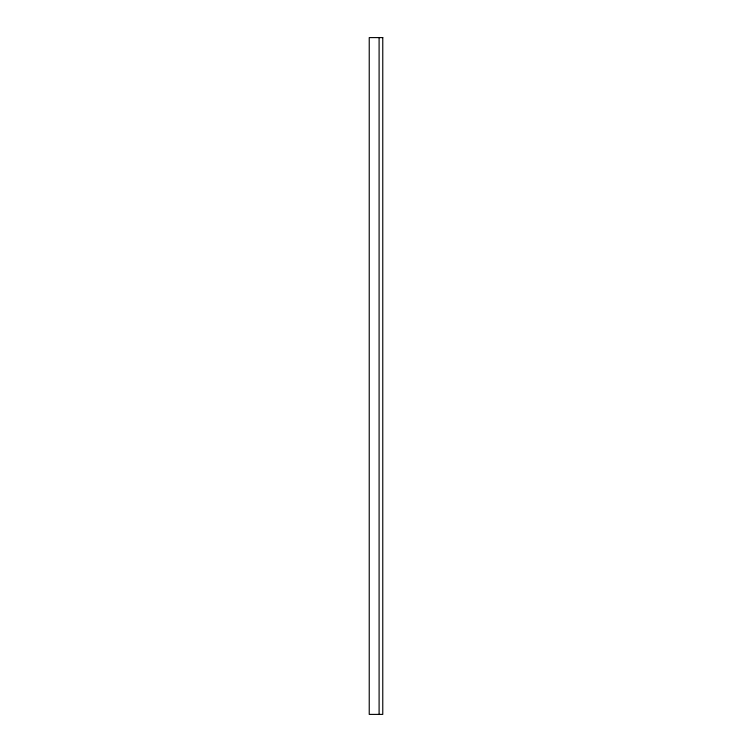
<?xml version="1.0" encoding="UTF-8"?>
<svg xmlns="http://www.w3.org/2000/svg" width="752" height="752" viewBox="0 0 752 752"><rect width="100%" height="100%" fill="white"/><g stroke="black" fill="none" stroke-linecap="round" stroke-linejoin="round"><path stroke-width="1.13" d="M379.102 37.6L379.102 714.4M382.768 37.6L369.232 37.6L369.232 714.4L382.768 714.4L382.768 37.6"/></g></svg>
